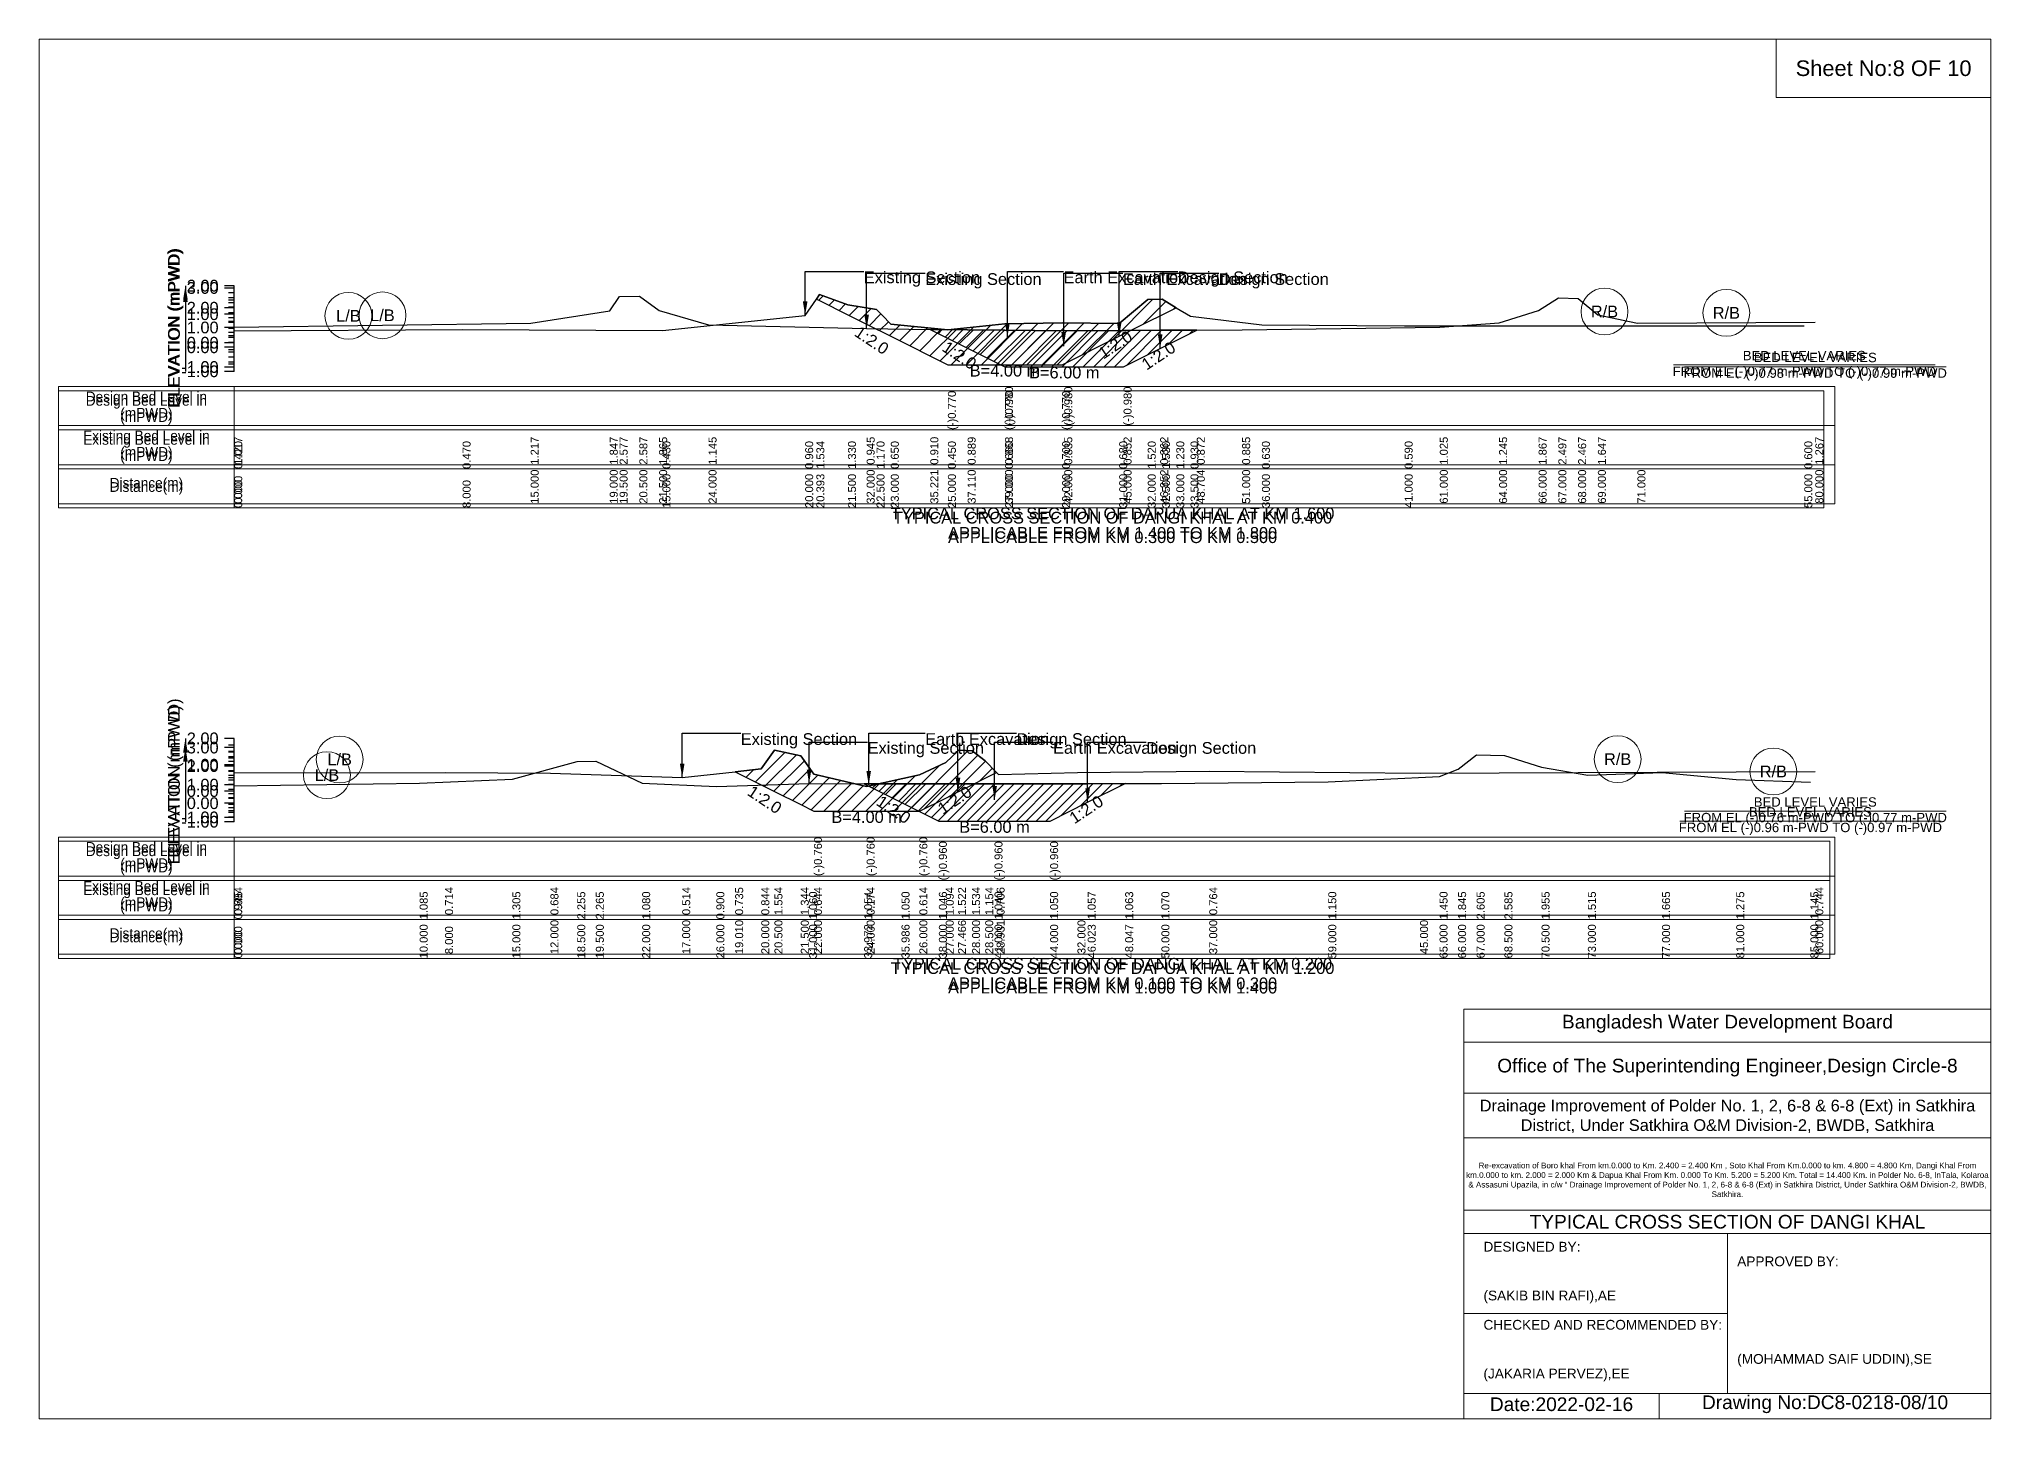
# Model space of a CAD drawing. Header units: inches. Extents: x 91000 to 538000, y -5656 to 0.
# Drawn here: x 380000 to 388000, y -5656 to 0 of the extents above; entities that cross this region are included whole.
import ezdxf

# ---------------------------------------------------------------- set-up
doc = ezdxf.new("R2010")
doc.units = ezdxf.units.IN
doc.header["$LTSCALE"] = 7
doc.header["$MEASUREMENT"] = 0
for name, color, linetype, lineweight in [('Cross section Data Border', 7, 'Continuous', 9), ('Cross Section Labels', 7, 'Continuous', 9), ('Existing_Bed_Level for Xsection', 7, 'Continuous', 25)]:
    doc.layers.add(name, color=color, linetype=linetype, lineweight=lineweight)
doc.styles.get("Standard").update_dxf_attribs({"font": 'arial.ttf'})
doc.dimstyles.get("Standard").update_dxf_attribs({"dimtxt": 45, "dimasz": 60, "dimexe": 0.18, "dimexo": 0.0625, "dimgap": 0.09, "dimtad": 0, "dimtih": 1, "dimtoh": 1, "dimdec": 4, "dimzin": 0, "dimdsep": 46, "dimtxsty": 'Standard', "dimcen": 0.09, "dimadec": 0, "dimazin": 0, "dimtfac": 1, "dimtdec": 4, "dimtofl": 0, "dimtmove": 0, "dimatfit": 3, "dimfxl": 1, "dimtolj": 1, "dimtzin": 0, "dimarcsym": 0})

msp = doc.modelspace()

# ---------------------------------------------------------------- hatches: boundary and pattern name
at = {"layer": 'Existing_Bed_Level for Xsection'}
h = msp.add_hatch(dxfattribs=at)
h.set_pattern_fill('ANSI31', color=256, scale=351, style=0)
h.paths.add_polyline_path([(383185.96429, -1065.71214), (383198.5, -1071.98), (383315.5, -1130.48), (383432.5, -1188.98), (383455.48214, -1200.47107), (383491, -1218.23), (383725, -1335.23), (383959, -1335.23), (384193, -1335.23), (384427, -1218.23), (384544, -1159.73), (384602.5, -1130.48), (384661, -1101.23), (384602.5, -1066.13), (384544, -1067.3), (384427, -1165.58), (384193, -1163.24), (383959, -1167.92), (383725, -1192.49), (383491, -1169.09), (383455.48214, -1132.15143), (383432.5, -1108.25), (383315.5, -1089.53), (383198.5, -1047.41)])
h = msp.add_hatch(dxfattribs=at)
h.set_pattern_fill('ANSI31', color=256, scale=243, style=0)
h.paths.add_polyline_path([(383652.88957, -1189.95979), (383805.94479, -1266.48739), (383959, -1343.015), (384202, -1343.015), (384445, -1343.015), (384595.03202, -1267.99899), (384745.06404, -1192.98298), (384595.03202, -1193.81649), (384445, -1194.65), (384202, -1196), (383959, -1193.327), (383805.94479, -1191.64339)])
h = msp.add_hatch(dxfattribs=at)
h.set_pattern_fill('ANSI31', color=256, scale=324, style=0)
h.paths.add_polyline_path([(382853.0623, -3003.40315), (382960, -3056.872), (383014, -3083.872), (383014.53115, -3084.13757), (383122, -3137.872), (383176, -3164.872), (383392, -3164.872), (383608, -3164.872), (383716, -3110.872), (383766.28312, -3085.73044), (383770, -3083.872), (383824, -3056.872), (383878, -3029.872), (383924.56623, -3006.58888), (383878, -2958.16), (383824, -2917.12), (383770, -2914.96), (383766.28312, -2918.37953), (383716, -2964.64), (383608, -3016.48), (383392, -3064), (383176, -3013.24), (383122, -2937.64), (383014.53115, -2915.07154), (383014, -2914.96), (382960, -2991.64)])
h = msp.add_hatch(dxfattribs=at)
h.set_pattern_fill('ANSI31', color=256, scale=228, style=0)
h.paths.add_polyline_path([(383381.86345, -3052.29173), (383534.93173, -3128.82586), (383688, -3205.36), (383916, -3205.36), (384144, -3205.36), (384297.78523, -3128.46738), (384451.57047, -3051.57477), (384297.78523, -3052.08738), (384144, -3052.6), (383916, -3053.36), (383688, -3052.904), (383534.93173, -3052.59786)])

# ---------------------------------------------------------------- linework, layer by layer
at = {"layer": 'Cross section Data Border'}
for points in [[(380080, -1424.635), (387360, -1424.635), (387360, -1904.635), (380080, -1904.635)], [(380080, -1442.14), (387315, -1442.14), (387315, -1922.14), (380080, -1922.14)], [(380080, -3270.792), (387360, -3270.792), (387360, -3750.792), (380080, -3750.792)], [(380080, -3288.4), (387340, -3288.4), (387340, -3768.4), (380080, -3768.4)]]:
    msp.add_lwpolyline(points, close=True, dxfattribs=at)
for points in [[(380800, -1424.635), (380800, -1904.635)], [(380800, -1442.14), (380800, -1922.14)], [(380080, -1584.635), (387360, -1584.635)], [(380080, -1602.14), (387315, -1602.14)], [(380080, -1744.635), (387360, -1744.635)], [(380080, -1762.14), (387315, -1762.14)], [(380800, -3270.792), (380800, -3750.792)], [(380800, -3288.4), (380800, -3768.4)], [(380080, -3430.792), (387360, -3430.792)], [(380080, -3448.4), (387340, -3448.4)], [(380080, -3590.792), (387360, -3590.792)], [(380080, -3608.4), (387340, -3608.4)]]:
    msp.add_lwpolyline(points, dxfattribs=at)
at = {"layer": 'Cross Section Labels'}
for points in [[(380000, 0), (388000, 0), (388000, -5656), (380000, -5656)], [(387120, 0), (388000, 0), (388000, -240), (387120, -240)]]:
    msp.add_lwpolyline(points, close=True, dxfattribs=at)
for points in [[(386699.19427, -1335.23), (387770.80573, -1335.23)], [(386744.19427, -1343.015), (387815.80573, -1343.015)], [(386744.19427, -3164.872), (387815.80573, -3164.872)], [(386724.19427, -3205.36), (387795.80573, -3205.36)], [(385840, -5656), (385840, -3976), (388000, -3976)], [(385840, -4112), (388000, -4112)], [(385840, -4320), (388000, -4320)], [(385840, -4504), (388000, -4504)], [(385840, -4800), (388000, -4800)], [(385840, -4896), (388000, -4896)], [(386920, -4896), (386920, -5552)], [(385840, -5224), (386920, -5224)], [(385840, -5552), (388000, -5552)], [(386640, -5552), (386640, -5656)]]:
    msp.add_lwpolyline(points, dxfattribs=at)
for centre in [(381268, -1134.575), (381407.5, -1132.658), (386416, -1117.025), (386915.5, -1122.533), (381232, -2952.76), (386470, -2951.68), (381180, -3017.26), (387108, -3002.44)]:
    msp.add_circle(centre, 96, dxfattribs=at)
at = {"layer": 'Existing_Bed_Level for Xsection'}
for points in [[(380800, -1011.14), (380760, -1011.14)], [(380800, -1020.635), (380760, -1020.635)], [(380800, -1362.14), (380800, -1245.14), (380800, -1128.14), (380800, -1011.14)], [(380800, -1344.635), (380800, -1263.635), (380800, -1182.635), (380800, -1101.635), (380800, -1020.635)], [(380800, -1101.635), (380760, -1101.635)], [(380800, -1040.39), (380776, -1040.39)], [(380800, -1040.885), (380776, -1040.885)], [(380800, -1061.135), (380776, -1061.135)], [(380800, -1069.64), (380776, -1069.64)], [(380800, -1081.385), (380776, -1081.385)], [(380800, -1098.89), (380776, -1098.89)], [(380800, -1196), (381736, -1190.15), (382555, -1194.83), (383140, -1132.82), (383185.96429, -1065.71214), (383198.5, -1047.41), (383315.5, -1089.53), (383432.5, -1108.25), (383455.48214, -1132.15143), (383491, -1169.09), (383725, -1192.49), (383725, -1192.49), (383959, -1167.92), (383959, -1167.92), (384193, -1163.24), (384193, -1163.24), (384427, -1165.58), (384544, -1067.3), (384602.5, -1066.13), (384661, -1101.23), (384719.5, -1136.33), (385012, -1171.43), (385597, -1176.11), (387235, -1174.94)], [(380800, -1181.258), (382015, -1165.058), (382339, -1114.028), (382379.5, -1054.898), (382460.5, -1054.088), (382541.5, -1112.57), (382744, -1170.89), (383392, -1187.09), (383652.88957, -1189.95979), (383805.94479, -1191.64339), (383959, -1193.327), (383959, -1193.327), (384202, -1196), (384202, -1196), (384445, -1194.65), (384445, -1194.65), (384595.03202, -1193.81649), (384745.06404, -1192.98298), (384931, -1191.95), (385741, -1180.61), (385984, -1162.79), (386146, -1112.408), (386227, -1061.378), (386308, -1063.808), (386389, -1130.228), (386551, -1165.058), (387280, -1161.008)], [(380800, -1128.14), (380760, -1128.14)], [(380800, -1182.635), (380760, -1182.635)], [(380800, -1121.885), (380776, -1121.885)], [(380800, -1142.135), (380776, -1142.135)], [(380800, -1157.39), (380776, -1157.39)], [(380800, -1162.385), (380776, -1162.385)], [(380800, -1186.64), (380776, -1186.64)], [(380800, -1245.14), (380760, -1245.14)], [(380800, -1263.635), (380760, -1263.635)], [(380800, -1202.885), (380776, -1202.885)], [(380800, -1215.89), (380776, -1215.89)], [(380800, -1223.135), (380776, -1223.135)], [(380800, -1243.385), (380776, -1243.385)], [(380800, -1274.39), (380776, -1274.39)], [(380800, -1344.635), (380760, -1344.635)], [(380800, -1283.885), (380776, -1283.885)], [(380800, -1303.64), (380776, -1303.64)], [(380800, -1304.135), (380776, -1304.135)], [(380800, -1324.385), (380776, -1324.385)], [(380800, -1332.89), (380776, -1332.89)], [(380800, -1362.14), (380760, -1362.14)], [(380800, -2866.792), (380760, -2866.792)], [(380800, -3190.792), (380800, -3082.792), (380800, -2974.792), (380800, -2866.792)], [(380800, -2904.4), (380760, -2904.4)], [(380800, -2893.792), (380776, -2893.792)], [(380800, -2920.792), (380776, -2920.792)], [(380800, -2923.4), (380776, -2923.4)], [(380800, -2942.4), (380776, -2942.4)], [(380800, -2947.792), (380776, -2947.792)], [(380800, -3208.4), (380800, -3132.4), (380800, -3056.4), (380800, -2980.4), (380800, -2904.4)], [(380800, -3007.84), (381664, -3005.68), (382096, -3008.92), (382636, -3027.28), (382853.0623, -3003.40315), (382960, -2991.64), (383014, -2914.96), (383014.53115, -2915.07154), (383122, -2937.64), (383176, -3013.24), (383176, -3013.24), (383392, -3064), (383392, -3064), (383608, -3016.48), (383608, -3016.48), (383716, -2964.64), (383766.28312, -2918.37953), (383770, -2914.96), (383824, -2917.12), (383878, -2958.16), (383924.56623, -3006.58888), (383932, -3014.32), (384256, -3005.68), (384796, -3000.28), (385660, -3008.92), (387280, -3002.44)], [(380800, -3060.58), (381560, -3049.94), (381940, -3033.22), (382206, -2961.02), (382282, -2960.26), (382472, -3050.32), (382776, -3064), (383156, -3051.84), (383381.86345, -3052.29173), (383534.93173, -3052.59786), (383688, -3052.904), (383688, -3052.904), (383916, -3053.36), (383916, -3053.36), (384144, -3052.6), (384144, -3052.6), (384297.78523, -3052.08738), (384451.57047, -3051.57477), (384600, -3051.08), (385284, -3045), (385740, -3022.2), (385816, -2992.18), (385892, -2934.42), (386006, -2935.94), (386158, -2983.82), (386348, -3017.26), (386652, -3005.86), (386956, -3035.5), (387260, -3045.38)], [(380800, -2974.792), (380760, -2974.792)], [(380800, -2980.4), (380760, -2980.4)], [(380800, -2961.4), (380776, -2961.4)], [(380800, -2999.4), (380776, -2999.4)], [(380800, -3001.792), (380776, -3001.792)], [(380800, -3018.4), (380776, -3018.4)], [(380800, -3028.792), (380776, -3028.792)], [(380800, -3037.4), (380776, -3037.4)], [(380800, -3056.4), (380760, -3056.4)], [(380800, -3082.792), (380760, -3082.792)], [(380800, -3055.792), (380776, -3055.792)], [(380800, -3075.4), (380776, -3075.4)], [(380800, -3094.4), (380776, -3094.4)], [(380800, -3109.792), (380776, -3109.792)], [(380800, -3113.4), (380776, -3113.4)], [(380800, -3132.4), (380760, -3132.4)], [(380800, -3190.792), (380760, -3190.792)], [(380800, -3136.792), (380776, -3136.792)], [(380800, -3151.4), (380776, -3151.4)], [(380800, -3163.792), (380776, -3163.792)], [(380800, -3170.4), (380776, -3170.4)], [(380800, -3189.4), (380776, -3189.4)], [(380800, -3208.4), (380760, -3208.4)]]:
    msp.add_lwpolyline(points, dxfattribs=at)
for points in [[(383185.96429, -1065.71214), (383198.5, -1071.98), (383315.5, -1130.48), (383432.5, -1188.98), (383455.48214, -1200.47107), (383491, -1218.23), (383725, -1335.23), (383725, -1335.23), (383959, -1335.23), (383959, -1335.23), (384193, -1335.23), (384193, -1335.23), (384427, -1218.23), (384544, -1159.73), (384602.5, -1130.48), (384661, -1101.23), (384661, -1101.23), (384661, -1101.23), (384602.5, -1066.13), (384544, -1067.3), (384427, -1165.58), (384193, -1163.24), (384193, -1163.24), (383959, -1167.92), (383959, -1167.92), (383725, -1192.49), (383725, -1192.49), (383491, -1169.09), (383455.48214, -1132.15143), (383432.5, -1108.25), (383315.5, -1089.53), (383198.5, -1047.41)], [(383652.88957, -1189.95979), (383805.94479, -1266.48739), (383959, -1343.015), (383959, -1343.015), (384202, -1343.015), (384202, -1343.015), (384445, -1343.015), (384445, -1343.015), (384595.03202, -1267.99899), (384745.06404, -1192.98298), (384595.03202, -1193.81649), (384445, -1194.65), (384445, -1194.65), (384202, -1196), (384202, -1196), (383959, -1193.327), (383959, -1193.327), (383805.94479, -1191.64339)], [(382853.0623, -3003.40315), (382960, -3056.872), (383014, -3083.872), (383014.53115, -3084.13757), (383122, -3137.872), (383176, -3164.872), (383176, -3164.872), (383392, -3164.872), (383392, -3164.872), (383608, -3164.872), (383608, -3164.872), (383716, -3110.872), (383766.28312, -3085.73044), (383770, -3083.872), (383824, -3056.872), (383878, -3029.872), (383924.56623, -3006.58888), (383924.56623, -3006.58888), (383924.56623, -3006.58888), (383878, -2958.16), (383824, -2917.12), (383770, -2914.96), (383766.28312, -2918.37953), (383716, -2964.64), (383608, -3016.48), (383608, -3016.48), (383392, -3064), (383392, -3064), (383176, -3013.24), (383176, -3013.24), (383122, -2937.64), (383014.53115, -2915.07154), (383014, -2914.96), (382960, -2991.64)], [(383381.86345, -3052.29173), (383381.86345, -3052.29173), (383534.93173, -3128.82586), (383688, -3205.36), (383688, -3205.36), (383916, -3205.36), (383916, -3205.36), (384144, -3205.36), (384144, -3205.36), (384297.78523, -3128.46738), (384451.57047, -3051.57477), (384297.78523, -3052.08738), (384144, -3052.6), (384144, -3052.6), (383916, -3053.36), (383916, -3053.36), (383688, -3052.904), (383688, -3052.904), (383534.93173, -3052.59786), (383381.86345, -3052.29173)]]:
    msp.add_lwpolyline(points, close=True, dxfattribs=at)

# ---------------------------------------------------------------- texts
at = {"layer": 'Cross section Data Border', "char_height": 40, "width": 640, "attachment_point": 5}
for s, insert in [('Design Bed Level in (mPWD)', (380440, -1504.635)), ('Design Bed Level in (mPWD)', (380440, -1522.14)), ('Existing Bed Level in (mPWD)', (380440, -1664.635)), ('Existing Bed Level in (mPWD)', (380440, -1682.14)), ('Distance(m)', (380440, -1824.635)), ('Distance(m)', (380440, -1842.14)), ('Design Bed Level in (mPWD)', (380440, -3350.792)), ('Design Bed Level in (mPWD)', (380440, -3368.4)), ('Existing Bed Level in (mPWD)', (380440, -3510.792)), ('Existing Bed Level in (mPWD)', (380440, -3528.4)), ('Distance(m)', (380440, -3670.792)), ('Distance(m)', (380440, -3688.4))]:
    msp.add_mtext(s, dxfattribs=dict(at, insert=insert))
at = {"layer": 'Cross Section Labels'}
for s, insert, char_height, attachment_point in [('Sheet No:8 OF 10', (387560, -120), 64, 5), ('Existing Section', (383380, -952.64), 48, 1), ('Existing Section', (383632, -959.885), 48, 1), ('Earth Excavation', (384199, -952.64), 48, 1), ('Earth Excavation', (384442, -959.885), 48, 1), ('Design Section', (384667, -952.64), 48, 1), ('Design Section', (384835.03202, -959.885), 48, 1), ('L/B', (381268, -1134.575), 48, 5), ('L/B', (381407.5, -1132.658), 48, 5), ('R/B', (386416, -1117.025), 48, 5), ('R/B', (386915.5, -1122.533), 48, 5), ('BED LEVEL VARIES ^JFROM EL (-)0.77 m-PWD TO (-)0.77 m-PWD', (387235, -1335.23), 38.4, 5), ('B=4.00 m', (383959, -1335.23), 48, 2), ('B=6.00 m', (384202, -1343.015), 48, 2), ('BED LEVEL VARIES ^JFROM EL (-)0.98 m-PWD TO (-)0.99 m-PWD', (387280, -1343.015), 38.4, 5), ('TYPICAL CROSS SECTION OF DAPUA KHAL AT KM 1.600^JAPPLICABLE FROM KM 1.400 TO KM 1.800', (384400, -1984.635), 48, 5), ('TYPICAL CROSS SECTION OF DANGI KHAL AT KM 0.400^JAPPLICABLE FROM KM 0.300 TO KM 0.500', (384400, -2002.14), 48, 5), ('Existing Section', (382876, -2845.192), 48, 1), ('Existing Section', (383396, -2881.6), 48, 1), ('Earth Excavation', (383632, -2845.192), 48, 1), ('Design Section', (384006.28312, -2845.192), 48, 1), ('Earth Excavation', (384156, -2881.6), 48, 1), ('Design Section', (384537.78523, -2881.6), 48, 1), ('L/B', (381232, -2952.76), 48, 5), ('R/B', (386470, -2951.68), 48, 5), ('L/B', (381180, -3017.26), 48, 5), ('R/B', (387108, -3002.44), 48, 5), ('BED LEVEL VARIES ^JFROM EL (-)0.76 m-PWD TO (-)0.77 m-PWD', (387280, -3164.872), 38.4, 5), ('B=4.00 m', (383392, -3164.872), 48, 2), ('BED LEVEL VARIES ^JFROM EL (-)0.96 m-PWD TO (-)0.97 m-PWD', (387260, -3205.36), 38.4, 5), ('B=6.00 m', (383916, -3205.36), 48, 2), ('TYPICAL CROSS SECTION OF DAPUA KHAL AT KM 1.200^JAPPLICABLE FROM KM 1.000 TO KM 1.400', (384400, -3848.4), 48, 5), ('TYPICAL CROSS SECTION OF DANGI KHAL AT KM 0.200^JAPPLICABLE FROM KM 0.100 TO KM 0.300', (384400, -3830.792), 48, 5), ('Bangladesh Water Development Board', (386920, -4036), 56, 5), ('Office of The Superintending Engineer,Design Circle-8', (386920, -4216), 56, 5)]:
    msp.add_mtext(s, dxfattribs=dict(at, insert=insert, char_height=char_height, attachment_point=attachment_point))
at = {"layer": 'Cross Section Labels', "char_height": 48, "attachment_point": 2}
for insert, rotation in [((383426.23214, -1215.09607), 326.309932474), ((384397.75, -1232.855), 33.690067526), ((383785.69479, -1276.61239), 326.309932474), ((384574.78202, -1278.12399), 33.690067526), ((382987.53115, -3097.63757), 326.309932474), ((383515.93173, -3138.32586), 326.309932474), ((383739.28312, -3099.23044), 33.690067526), ((384278.78523, -3137.96738), 33.690067526)]:
    msp.add_mtext('1:2.0', dxfattribs=dict(at, insert=insert, rotation=rotation))
at = {"layer": 'Cross Section Labels'}
for s, insert, char_height, width, attachment_point in [('Drainage Improvement of Polder No. 1, 2, 6-8 & 6-8 (Ext) in Satkhira District, Under Satkhira O&M Division-2, BWDB, Satkhira', (386920, -4416), 48, 2240, 5), ('Re-excavation of Boro khal From km.0.000 to Km. 2.400 = 2.400 Km , Soto Khal From Km.0.000 to km. 4.800 = 4.800 Km, Dangi Khal From km.0.000 to km. 2.000 = 2.000 Km & Dapua Khal From Km. 0.000 To Km. 5.200 = 5.200 Km. Total = 14.400 Km. in Polder No. 6-8, InTala, Kolaroa & Assasuni Upazila, in c/w “ Drainage Improvement of Polder No. 1, 2, 6-8 & 6-8 (Ext) in Satkhira District, Under Satkhira O&M Division-2, BWDB, Satkhira.', (386920, -4676), 23.56497918, 2160, 5), ('TYPICAL CROSS SECTION OF DANGI KHAL', (386920, -4848), 56, 2240, 5), ('DESIGNED BY:^J^J^J(SAKIB BIN RAFI),AE', (385920, -5056), 40, 1120, 4), ('APPROVED BY:^J^J^J^J^J^J(MOHAMMAD SAIF UDDIN),SE', (386960, -5216), 40, 1120, 4), ('CHECKED AND RECOMMENDED BY:^J^J^J(JAKARIA PERVEZ),EE', (385920, -5376), 40, 1120, 4), ('Date:2022-02-16', (386240, -5596), 56, 1120, 5), ('Drawing No:DC8-0218-08/10', (387320, -5596), 56, 1760, 5)]:
    msp.add_mtext(s, dxfattribs=dict(at, insert=insert, char_height=char_height, width=width, attachment_point=attachment_point))
at = {"layer": 'Existing_Bed_Level for Xsection', "rotation": 90}
for s, insert, char_height, attachment_point in [('ELEVATION (mPWD)', (380560, -1182.635), 48, 5), ('ELEVATION (mPWD)', (380560, -1186.64), 48, 5), ('(-)0.980', (383959, -1584.635), 32.8, 1), ('(-)0.980', (384202, -1584.635), 32.8, 1), ('(-)0.980', (384445, -1584.635), 32.8, 1), ('(-)0.770', (383725, -1602.14), 32.8, 1), ('(-)0.770', (383959, -1602.14), 32.8, 1), ('(-)0.770', (384193, -1602.14), 32.8, 1), ('1.017', (380800, -1744.635), 32.8, 1), ('0.420', (380800, -1762.14), 32.8, 1), ('0.470', (381736, -1762.14), 32.8, 1), ('1.217', (382015, -1744.635), 32.8, 1), ('1.847', (382339, -1744.635), 32.8, 1), ('2.577', (382379.5, -1744.635), 32.8, 1), ('2.587', (382460.5, -1744.635), 32.8, 1), ('1.865', (382541.5, -1744.635), 32.8, 1), ('0.430', (382555, -1762.14), 32.8, 1), ('1.145', (382744, -1744.635), 32.8, 1), ('0.960', (383140, -1762.14), 32.8, 1), ('1.534', (383185.96429, -1762.14), 32.8, 1), ('1.330', (383315.5, -1762.14), 32.8, 1), ('0.945', (383392, -1744.635), 32.8, 1), ('1.170', (383432.5, -1762.14), 32.8, 1), ('0.650', (383491, -1762.14), 32.8, 1), ('0.910', (383652.88957, -1744.635), 32.8, 1), ('0.450', (383725, -1762.14), 32.8, 1), ('0.889', (383805.94479, -1744.635), 32.8, 1), ('0.868', (383959, -1744.635), 32.8, 1), ('0.660', (383959, -1762.14), 32.8, 1), ('0.700', (384193, -1762.14), 32.8, 1), ('0.835', (384202, -1744.635), 32.8, 1), ('0.680', (384427, -1762.14), 32.8, 1), ('0.852', (384445, -1744.635), 32.8, 1), ('1.520', (384544, -1762.14), 32.8, 1), ('0.862', (384595.03202, -1744.635), 32.8, 1), ('1.530', (384602.5, -1762.14), 32.8, 1), ('1.230', (384661, -1762.14), 32.8, 1), ('0.930', (384719.5, -1762.14), 32.8, 1), ('0.872', (384745.06404, -1744.635), 32.8, 1), ('0.885', (384931, -1744.635), 32.8, 1), ('0.630', (385012, -1762.14), 32.8, 1), ('0.590', (385597, -1762.14), 32.8, 1), ('1.025', (385741, -1744.635), 32.8, 1), ('1.245', (385984, -1744.635), 32.8, 1), ('1.867', (386146, -1744.635), 32.8, 1), ('2.497', (386227, -1744.635), 32.8, 1), ('2.467', (386308, -1744.635), 32.8, 1), ('1.647', (386389, -1744.635), 32.8, 1), ('0.600', (387235, -1762.14), 32.8, 1), ('1.267', (387280, -1744.635), 32.8, 1), ('0.000', (380800, -1904.635), 32.8, 1), ('0.000', (380800, -1922.14), 32.8, 1), ('8.000', (381736, -1922.14), 32.8, 1), ('15.000', (382015, -1904.635), 32.8, 1), ('19.000', (382339, -1904.635), 32.8, 1), ('19.500', (382379.5, -1904.635), 32.8, 1), ('20.500', (382460.5, -1904.635), 32.8, 1), ('21.500', (382541.5, -1904.635), 32.8, 1), ('15.000', (382555, -1922.14), 32.8, 1), ('24.000', (382744, -1904.635), 32.8, 1), ('20.000', (383140, -1922.14), 32.8, 1), ('20.393', (383185.96429, -1922.14), 32.8, 1), ('21.500', (383315.5, -1922.14), 32.8, 1), ('32.000', (383392, -1904.635), 32.8, 1), ('22.500', (383432.5, -1922.14), 32.8, 1), ('23.000', (383491, -1922.14), 32.8, 1), ('35.221', (383652.88957, -1904.635), 32.8, 1), ('25.000', (383725, -1922.14), 32.8, 1), ('37.110', (383805.94479, -1904.635), 32.8, 1), ('39.000', (383959, -1904.635), 32.8, 1), ('27.000', (383959, -1922.14), 32.8, 1), ('29.000', (384193, -1922.14), 32.8, 1), ('42.000', (384202, -1904.635), 32.8, 1), ('31.000', (384427, -1922.14), 32.8, 1), ('45.000', (384445, -1904.635), 32.8, 1), ('32.000', (384544, -1922.14), 32.8, 1), ('46.852', (384595.03202, -1904.635), 32.8, 1), ('32.500', (384602.5, -1922.14), 32.8, 1), ('33.000', (384661, -1922.14), 32.8, 1), ('33.500', (384719.5, -1922.14), 32.8, 1), ('48.704', (384745.06404, -1904.635), 32.8, 1), ('51.000', (384931, -1904.635), 32.8, 1), ('36.000', (385012, -1922.14), 32.8, 1), ('41.000', (385597, -1922.14), 32.8, 1), ('61.000', (385741, -1904.635), 32.8, 1), ('64.000', (385984, -1904.635), 32.8, 1), ('66.000', (386146, -1904.635), 32.8, 1), ('67.000', (386227, -1904.635), 32.8, 1), ('68.000', (386308, -1904.635), 32.8, 1), ('69.000', (386389, -1904.635), 32.8, 1), ('71.000', (386551, -1904.635), 32.8, 1), ('55.000', (387235, -1922.14), 32.8, 1), ('80.000', (387280, -1904.635), 32.8, 1), ('ELEVATION (mPWD)', (380560, -3028.792), 48, 5), ('ELEVATION (mPWD)', (380560, -3056.4), 48, 5), ('(-)0.760', (383176, -3430.792), 32.8, 1), ('(-)0.760', (383392, -3430.792), 32.8, 1), ('(-)0.760', (383608, -3430.792), 32.8, 1), ('(-)0.960', (383688, -3448.4), 32.8, 1), ('(-)0.960', (383916, -3448.4), 32.8, 1), ('(-)0.960', (384144, -3448.4), 32.8, 1), ('0.694', (380800, -3590.792), 32.8, 1), ('0.945', (380800, -3608.4), 32.8, 1), ('1.085', (381560, -3608.4), 32.8, 1), ('0.714', (381664, -3590.792), 32.8, 1), ('1.305', (381940, -3608.4), 32.8, 1), ('0.684', (382096, -3590.792), 32.8, 1), ('2.255', (382206, -3608.4), 32.8, 1), ('2.265', (382282, -3608.4), 32.8, 1), ('1.080', (382472, -3608.4), 32.8, 1), ('0.514', (382636, -3590.792), 32.8, 1), ('0.900', (382776, -3608.4), 32.8, 1), ('0.735', (382853.0623, -3590.792), 32.8, 1), ('0.844', (382960, -3590.792), 32.8, 1), ('1.554', (383014, -3590.792), 32.8, 1), ('1.344', (383122, -3590.792), 32.8, 1), ('1.060', (383156, -3608.4), 32.8, 1), ('0.644', (383176, -3590.792), 32.8, 1), ('1.054', (383381.86345, -3608.4), 32.8, 1), ('0.174', (383392, -3590.792), 32.8, 1), ('1.050', (383534.93173, -3608.4), 32.8, 1), ('0.614', (383608, -3590.792), 32.8, 1), ('1.046', (383688, -3608.4), 32.8, 1), ('1.094', (383716, -3590.792), 32.8, 1), ('1.522', (383766.28312, -3590.792), 32.8, 1), ('1.534', (383824, -3590.792), 32.8, 1), ('1.154', (383878, -3590.792), 32.8, 1), ('1.040', (383916, -3608.4), 32.8, 1), ('0.706', (383924.56623, -3590.792), 32.8, 1), ('1.050', (384144, -3608.4), 32.8, 1), ('1.057', (384297.78523, -3608.4), 32.8, 1), ('1.063', (384451.57047, -3608.4), 32.8, 1), ('1.070', (384600, -3608.4), 32.8, 1), ('0.764', (384796, -3590.792), 32.8, 1), ('1.150', (385284, -3608.4), 32.8, 1), ('1.450', (385740, -3608.4), 32.8, 1), ('1.845', (385816, -3608.4), 32.8, 1), ('2.605', (385892, -3608.4), 32.8, 1), ('2.585', (386006, -3608.4), 32.8, 1), ('1.955', (386158, -3608.4), 32.8, 1), ('1.515', (386348, -3608.4), 32.8, 1), ('1.665', (386652, -3608.4), 32.8, 1), ('1.275', (386956, -3608.4), 32.8, 1), ('1.145', (387260, -3608.4), 32.8, 1), ('0.744', (387280, -3590.792), 32.8, 1), ('0.000', (380800, -3750.792), 32.8, 1), ('0.000', (380800, -3768.4), 32.8, 1), ('10.000', (381560, -3768.4), 32.8, 1), ('8.000', (381664, -3750.792), 32.8, 1), ('15.000', (381940, -3768.4), 32.8, 1), ('12.000', (382096, -3750.792), 32.8, 1), ('18.500', (382206, -3768.4), 32.8, 1), ('19.500', (382282, -3768.4), 32.8, 1), ('22.000', (382472, -3768.4), 32.8, 1), ('17.000', (382636, -3750.792), 32.8, 1), ('26.000', (382776, -3768.4), 32.8, 1), ('19.010', (382853.0623, -3750.792), 32.8, 1), ('20.000', (382960, -3750.792), 32.8, 1), ('20.500', (383014, -3750.792), 32.8, 1), ('21.500', (383122, -3750.792), 32.8, 1), ('31.000', (383156, -3768.4), 32.8, 1), ('22.000', (383176, -3750.792), 32.8, 1), ('33.972', (383381.86345, -3768.4), 32.8, 1), ('24.000', (383392, -3750.792), 32.8, 1), ('35.986', (383534.93173, -3768.4), 32.8, 1), ('26.000', (383608, -3750.792), 32.8, 1), ('38.000', (383688, -3768.4), 32.8, 1), ('27.000', (383716, -3750.792), 32.8, 1), ('27.466', (383766.28312, -3750.792), 32.8, 1), ('28.000', (383824, -3750.792), 32.8, 1), ('28.500', (383878, -3750.792), 32.8, 1), ('41.000', (383916, -3768.4), 32.8, 1), ('28.931', (383924.56623, -3750.792), 32.8, 1), ('44.000', (384144, -3768.4), 32.8, 1), ('32.000', (384256, -3750.792), 32.8, 1), ('46.023', (384297.78523, -3768.4), 32.8, 1), ('48.047', (384451.57047, -3768.4), 32.8, 1), ('50.000', (384600, -3768.4), 32.8, 1), ('37.000', (384796, -3750.792), 32.8, 1), ('59.000', (385284, -3768.4), 32.8, 1), ('45.000', (385660, -3750.792), 32.8, 1), ('65.000', (385740, -3768.4), 32.8, 1), ('66.000', (385816, -3768.4), 32.8, 1), ('67.000', (385892, -3768.4), 32.8, 1), ('68.500', (386006, -3768.4), 32.8, 1), ('70.500', (386158, -3768.4), 32.8, 1), ('73.000', (386348, -3768.4), 32.8, 1), ('77.000', (386652, -3768.4), 32.8, 1), ('81.000', (386956, -3768.4), 32.8, 1), ('85.000', (387260, -3768.4), 32.8, 1), ('60.000', (387280, -3750.792), 32.8, 1)]:
    msp.add_mtext(s, dxfattribs=dict(at, insert=insert, char_height=char_height, attachment_point=attachment_point))
at = {"layer": 'Existing_Bed_Level for Xsection', "char_height": 48, "attachment_point": 6}
for s, insert in [('3.00', (380736, -1020.635)), ('2.00', (380736, -1011.14)), ('2.00', (380736, -1101.635)), ('1.00', (380736, -1128.14)), ('1.00', (380736, -1182.635)), ('0.00', (380736, -1245.14)), ('0.00', (380736, -1263.635)), ('-1.00', (380736, -1344.635)), ('-1.00', (380736, -1362.14)), ('3.00', (380736, -2904.4)), ('2.00', (380736, -2866.792)), ('2.00', (380736, -2980.4)), ('1.00', (380736, -2974.792)), ('1.00', (380736, -3056.4)), ('0.00', (380736, -3082.792)), ('0.00', (380736, -3132.4)), ('-1.00', (380736, -3190.792)), ('-1.00', (380736, -3208.4))]:
    msp.add_mtext(s, dxfattribs=dict(at, insert=insert))

# ---------------------------------------------------------------- leaders
at = {"layer": 'Cross Section Labels', "annotation_type": 0, "has_hookline": 1, "hookline_direction": 0}
for points, text_width in [([(383140, -1132.82), (383140, -952.64), (383379.91, -952.64)], 467.16508), ([(383392, -1187.09), (383392, -959.885), (383631.91, -959.885)], 467.16508), ([(383968.87212, -1222.16738), (383968.87212, -952.64), (384198.91, -952.64)], 496.99318), ([(384199.47641, -1258.90178), (384199.47641, -959.885), (384441.91, -959.885)], 496.99318), ([(384427, -1218.23), (384427, -952.64), (384666.91, -952.64)], 441.23329), ([(384595.03202, -1267.99899), (384595.03202, -959.885), (384834.94202, -959.885)], 441.23329), ([(382636, -3027.28), (382636, -2845.192), (382875.91, -2845.192)], 467.16508), ([(383400.46157, -3057.27956), (383400.46157, -2845.192), (383631.91, -2845.192)], 496.99318), ([(383766.28312, -3085.73044), (383766.28312, -2845.192), (384006.19312, -2845.192)], 441.23329), ([(383156, -3051.84), (383156, -2881.6), (383395.91, -2881.6)], 467.16508), ([(383916.58482, -3118.79341), (383916.58482, -2881.6), (384155.91, -2881.6)], 496.99318), ([(384297.78523, -3128.46738), (384297.78523, -2881.6), (384537.69523, -2881.6)], 441.23329)]:
    msp.add_leader(points, dimstyle='Standard', override={"dimasz": 57.6}, dxfattribs=dict(at, text_width=text_width))
at = {"layer": 'Existing_Bed_Level for Xsection'}
for points in [[(380600, -1011.14), (380600, -1362.14)], [(380600, -1020.635), (380600, -1344.635)], [(380600, -2866.792), (380600, -3190.792)], [(380600, -2904.4), (380600, -3208.4)]]:
    msp.add_leader(points, dimstyle='Standard', override={"dimasz": 57.6}, dxfattribs=at)

doc.saveas('drawing.dxf')
